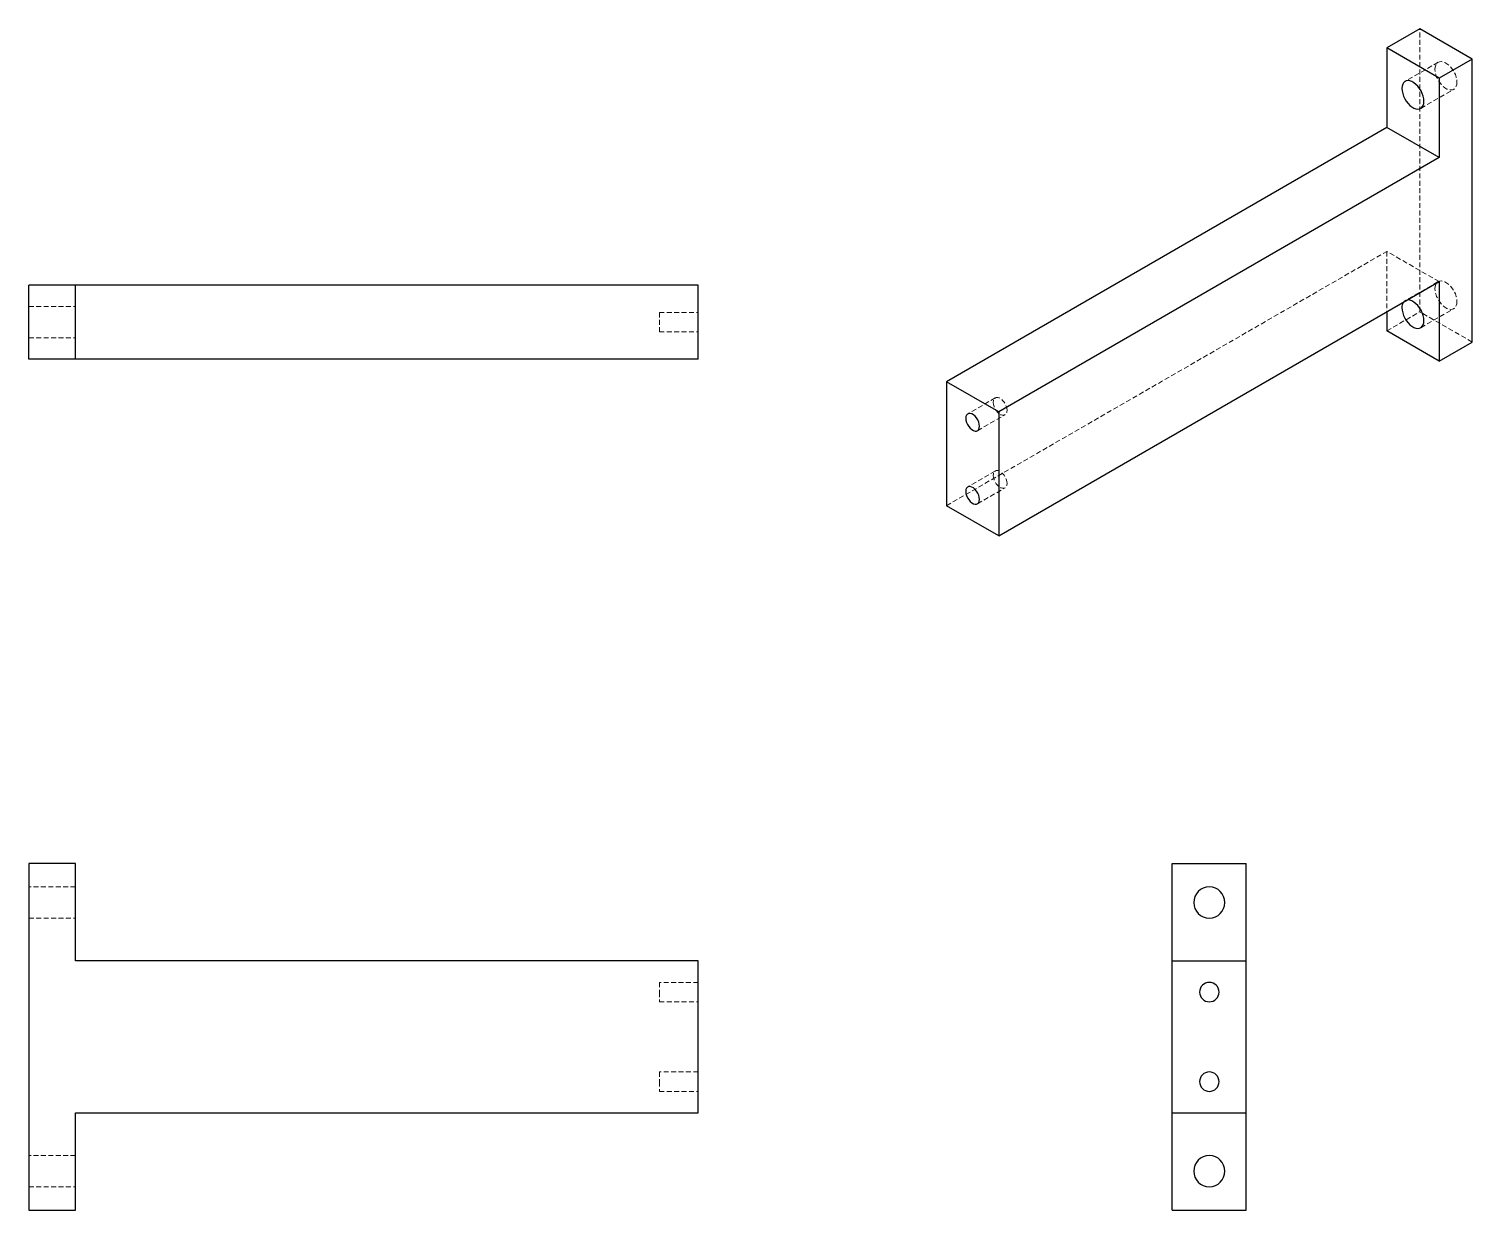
# Model space of a CAD drawing. Header units: millimetres. Extents: x 235 to 606, y 145 to 449.
import ezdxf

# ---------------------------------------------------------------- set-up
doc = ezdxf.new("R2010")
doc.units = ezdxf.units.MM
doc.linetypes.add('HIDDEN', pattern=[1.905, 1.27, -0.635])

msp = doc.modelspace()

# ---------------------------------------------------------------- linework, layer by layer
at = {"color": 7, "linetype": 'Continuous', "lineweight": 25}
for p, q in [((592.47, 448.7), (583.99, 443.8)), ((605.91, 440.94), (592.47, 448.7)), ((597.42, 436.05), (583.99, 443.8)), ((583.99, 443.8), (583.99, 423.39)), ((605.91, 440.94), (597.42, 436.05)), ((605.91, 368.27), (605.91, 440.94)), ((597.42, 436.05), (597.42, 415.63)), ((583.99, 423.39), (470.85, 358.07)), ((597.42, 415.63), (583.99, 423.39)), ((597.42, 415.63), (484.29, 350.32)), ((247.09, 382.88), (235.09, 382.88)), ((235.09, 363.88), (235.09, 382.88)), ((247.09, 363.88), (247.09, 382.88)), ((407.09, 382.88), (247.09, 382.88)), ((407.09, 363.88), (407.09, 382.88)), ((484.29, 318.47), (597.42, 383.79)), ((597.42, 383.79), (597.42, 363.37)), ((583.99, 376.03), (583.99, 371.13)), ((597.42, 363.37), (583.99, 371.13)), ((597.42, 363.37), (605.91, 368.27)), ((247.09, 363.88), (235.09, 363.88)), ((407.09, 363.88), (247.09, 363.88)), ((484.29, 350.32), (470.85, 358.07)), ((470.85, 358.07), (470.85, 326.23)), ((484.29, 350.32), (484.29, 318.47)), ((484.29, 318.47), (470.85, 326.23)), ((247.09, 234.3), (235.09, 234.3)), ((235.09, 234.3), (235.09, 145.3)), ((247.09, 209.3), (247.09, 234.3)), ((528.88, 234.3), (547.88, 234.3)), ((528.88, 209.3), (528.88, 234.3)), ((547.88, 209.3), (547.88, 234.3)), ((407.09, 209.3), (247.09, 209.3)), ((407.09, 170.3), (407.09, 209.3)), ((528.88, 209.3), (547.88, 209.3)), ((528.88, 170.3), (528.88, 209.3)), ((547.88, 170.3), (547.88, 209.3)), ((247.09, 145.3), (247.09, 170.3)), ((247.09, 170.3), (407.09, 170.3)), ((528.88, 170.3), (547.88, 170.3)), ((528.88, 145.3), (528.88, 170.3)), ((547.88, 145.3), (547.88, 170.3)), ((235.09, 145.3), (247.09, 145.3)), ((528.88, 145.3), (547.88, 145.3))]:
    msp.add_line(p, q, dxfattribs=at)
at = {"color": 7, "linetype": 'HIDDEN', "lineweight": 18}
for p, q in [((592.47, 376.03), (592.47, 448.7)), ((597.19, 440.12), (588.71, 435.22)), ((592.71, 428.29), (601.19, 433.19)), ((470.85, 326.23), (583.99, 391.54)), ((597.42, 383.79), (583.99, 391.54)), ((583.99, 391.54), (583.99, 376.03)), ((597.19, 383.78), (588.71, 378.88)), ((235.09, 377.38), (247.09, 377.38)), ((397.09, 375.88), (407.09, 375.88)), ((397.09, 375.88), (397.09, 370.88)), ((583.99, 371.13), (592.47, 376.03)), ((605.91, 368.27), (592.47, 376.03)), ((592.71, 371.95), (601.19, 376.85)), ((397.09, 370.88), (407.09, 370.88)), ((235.09, 369.38), (247.09, 369.38)), ((483.39, 353.91), (476.32, 349.83)), ((478.82, 345.5), (485.89, 349.58)), ((483.39, 335.13), (476.32, 331.05)), ((478.82, 326.72), (485.89, 330.8)), ((247.09, 228.3), (235.09, 228.3)), ((235.09, 220.3), (247.09, 220.3)), ((397.09, 203.8), (397.09, 201.3)), ((407.09, 203.8), (397.09, 203.8)), ((397.09, 201.3), (397.09, 198.8)), ((397.09, 198.8), (407.09, 198.8)), ((397.09, 180.8), (397.09, 178.3)), ((407.09, 180.8), (397.09, 180.8)), ((397.09, 178.3), (397.09, 175.8)), ((397.09, 175.8), (407.09, 175.8)), ((247.09, 159.3), (235.09, 159.3)), ((235.09, 151.3), (247.09, 151.3))]:
    msp.add_line(p, q, dxfattribs=at)
at = {"color": 7, "linetype": 'HIDDEN', "lineweight": 18, "flags": 128}
for points in [[(596.36, 438.29), (596.41, 438.86), (596.55, 439.36), (596.79, 439.76), (597.1, 440.06), (597.49, 440.25), (597.93, 440.31), (598.42, 440.24), (598.93, 440.06), (599.45, 439.76), (599.97, 439.35), (600.45, 438.85), (600.9, 438.28), (601.28, 437.65), (601.6, 436.99), (601.83, 436.31), (601.97, 435.65), (602.02, 435.02)], [(602.02, 435.02), (601.97, 434.45), (601.83, 433.95), (601.6, 433.55), (601.28, 433.25), (600.9, 433.07), (600.45, 433), (599.97, 433.07), (599.45, 433.25), (598.93, 433.55), (598.42, 433.96), (597.93, 434.46), (597.49, 435.03), (597.1, 435.66), (596.79, 436.33), (596.55, 437), (596.41, 437.66), (596.36, 438.29)], [(596.36, 381.95), (596.41, 382.52), (596.55, 383.02), (596.79, 383.42), (597.1, 383.72), (597.49, 383.91), (597.93, 383.97), (598.42, 383.9), (598.93, 383.72), (599.45, 383.42), (599.97, 383.01), (600.45, 382.51), (600.9, 381.94), (601.28, 381.31), (601.6, 380.65), (601.83, 379.97), (601.97, 379.31), (602.02, 378.68)], [(602.02, 378.68), (601.97, 378.11), (601.83, 377.61), (601.6, 377.21), (601.28, 376.91), (600.9, 376.72), (600.45, 376.66), (599.97, 376.73), (599.45, 376.91), (598.93, 377.21), (598.42, 377.62), (597.93, 378.12), (597.49, 378.69), (597.1, 379.32), (596.79, 379.98), (596.55, 380.66), (596.41, 381.32), (596.36, 381.95)], [(486.41, 350.73), (486.36, 351.24), (486.21, 351.79), (485.96, 352.34), (485.64, 352.85), (485.27, 353.29), (484.85, 353.65), (484.43, 353.9), (484.01, 354.02), (483.64, 354.01), (483.32, 353.86), (483.07, 353.6), (482.92, 353.23), (482.87, 352.77)], [(482.87, 352.77), (482.92, 352.25), (483.07, 351.7), (483.32, 351.16), (483.64, 350.65), (484.01, 350.2), (484.43, 349.84), (484.85, 349.6), (485.27, 349.48), (485.64, 349.49), (485.96, 349.63), (486.21, 349.89), (486.36, 350.27), (486.41, 350.73)], [(486.41, 331.95), (486.36, 332.46), (486.21, 333.01), (485.96, 333.56), (485.64, 334.07), (485.27, 334.51), (484.85, 334.87), (484.43, 335.12), (484.01, 335.24), (483.64, 335.23), (483.32, 335.08), (483.07, 334.82), (482.92, 334.45), (482.87, 333.99)], [(482.87, 333.99), (482.92, 333.47), (483.07, 332.92), (483.32, 332.38), (483.64, 331.87), (484.01, 331.42), (484.43, 331.06), (484.85, 330.82), (485.27, 330.7), (485.64, 330.71), (485.96, 330.85), (486.21, 331.11), (486.36, 331.49), (486.41, 331.95)]]:
    msp.add_lwpolyline(points, dxfattribs=at)
at = {"color": 7, "linetype": 'Continuous', "lineweight": 25, "flags": 128}
for points in [[(593.53, 430.12), (593.49, 430.75), (593.34, 431.42), (593.11, 432.09), (592.8, 432.75), (592.41, 433.38), (591.97, 433.95), (591.48, 434.45), (590.97, 434.86), (590.44, 435.16), (589.93, 435.35), (589.45, 435.41), (589, 435.35), (588.62, 435.16), (588.3, 434.87), (588.07, 434.46), (587.93, 433.96), (587.88, 433.39)], [(587.88, 433.39), (587.93, 432.76), (588.07, 432.1), (588.3, 431.43), (588.62, 430.76), (589, 430.14), (589.45, 429.56), (589.93, 429.06), (590.44, 428.66), (590.97, 428.35), (591.48, 428.17), (591.97, 428.11), (592.41, 428.17), (592.8, 428.35), (593.11, 428.65), (593.34, 429.06), (593.49, 429.55), (593.53, 430.12)], [(593.53, 373.78), (593.49, 374.41), (593.34, 375.07), (593.11, 375.75), (592.8, 376.41), (592.41, 377.04), (591.97, 377.61), (591.48, 378.11), (590.97, 378.52), (590.44, 378.82), (589.93, 379), (589.45, 379.07), (589.23, 379.05)], [(587.88, 377.05), (587.93, 376.42), (588.07, 375.76), (588.3, 375.09), (588.62, 374.42), (589, 373.79), (589.45, 373.22), (589.93, 372.72), (590.44, 372.31), (590.97, 372.01), (591.48, 371.83), (591.97, 371.76), (592.41, 371.83), (592.8, 372.01), (593.11, 372.31), (593.34, 372.71), (593.49, 373.21), (593.53, 373.78)], [(479.34, 346.64), (479.29, 347.16), (479.13, 347.71), (478.89, 348.25), (478.57, 348.76), (478.2, 349.21), (477.78, 349.57), (477.36, 349.81), (476.94, 349.94), (476.56, 349.92), (476.25, 349.78), (476, 349.52), (475.85, 349.14), (475.8, 348.69)], [(475.8, 348.69), (475.85, 348.17), (476, 347.62), (476.25, 347.07), (476.56, 346.56), (476.94, 346.12), (477.36, 345.76), (477.78, 345.52), (478.2, 345.39), (478.57, 345.4), (478.89, 345.55), (479.13, 345.81), (479.29, 346.19), (479.34, 346.64)], [(479.34, 327.86), (479.29, 328.38), (479.13, 328.93), (478.89, 329.47), (478.57, 329.98), (478.2, 330.43), (477.78, 330.79), (477.36, 331.03), (476.94, 331.15), (476.56, 331.14), (476.25, 331), (476, 330.74), (475.85, 330.36), (475.8, 329.9)], [(475.8, 329.9), (475.85, 329.39), (476, 328.84), (476.25, 328.29), (476.56, 327.78), (476.94, 327.34), (477.36, 326.98), (477.78, 326.73), (478.2, 326.61), (478.57, 326.62), (478.89, 326.77), (479.13, 327.03), (479.29, 327.4), (479.34, 327.86)]]:
    msp.add_lwpolyline(points, dxfattribs=at)
at = {"color": 7, "linetype": 'Continuous', "lineweight": 25}
for centre, radius, start, end in [((590.27, 377.16), 2.4, 145.5151, 182.6635), ((538.38, 224.3), 4, 0, 180), ((538.38, 224.3), 4, 180, 0), ((538.38, 201.3), 2.5, 0, 180), ((538.38, 201.3), 2.5, 180, 0), ((538.38, 178.3), 2.5, 0, 180), ((538.38, 178.3), 2.5, 180, 0), ((538.38, 155.3), 4, 0, 180), ((538.38, 155.3), 4, 180, 0)]:
    msp.add_arc(centre, radius, start, end, dxfattribs=at)
at = {"color": 7, "linetype": 'HIDDEN', "lineweight": 18}
msp.add_arc((589.4, 377.68), 1.39, 97.2015, 142.7932, dxfattribs=at)

doc.saveas('drawing.dxf')
